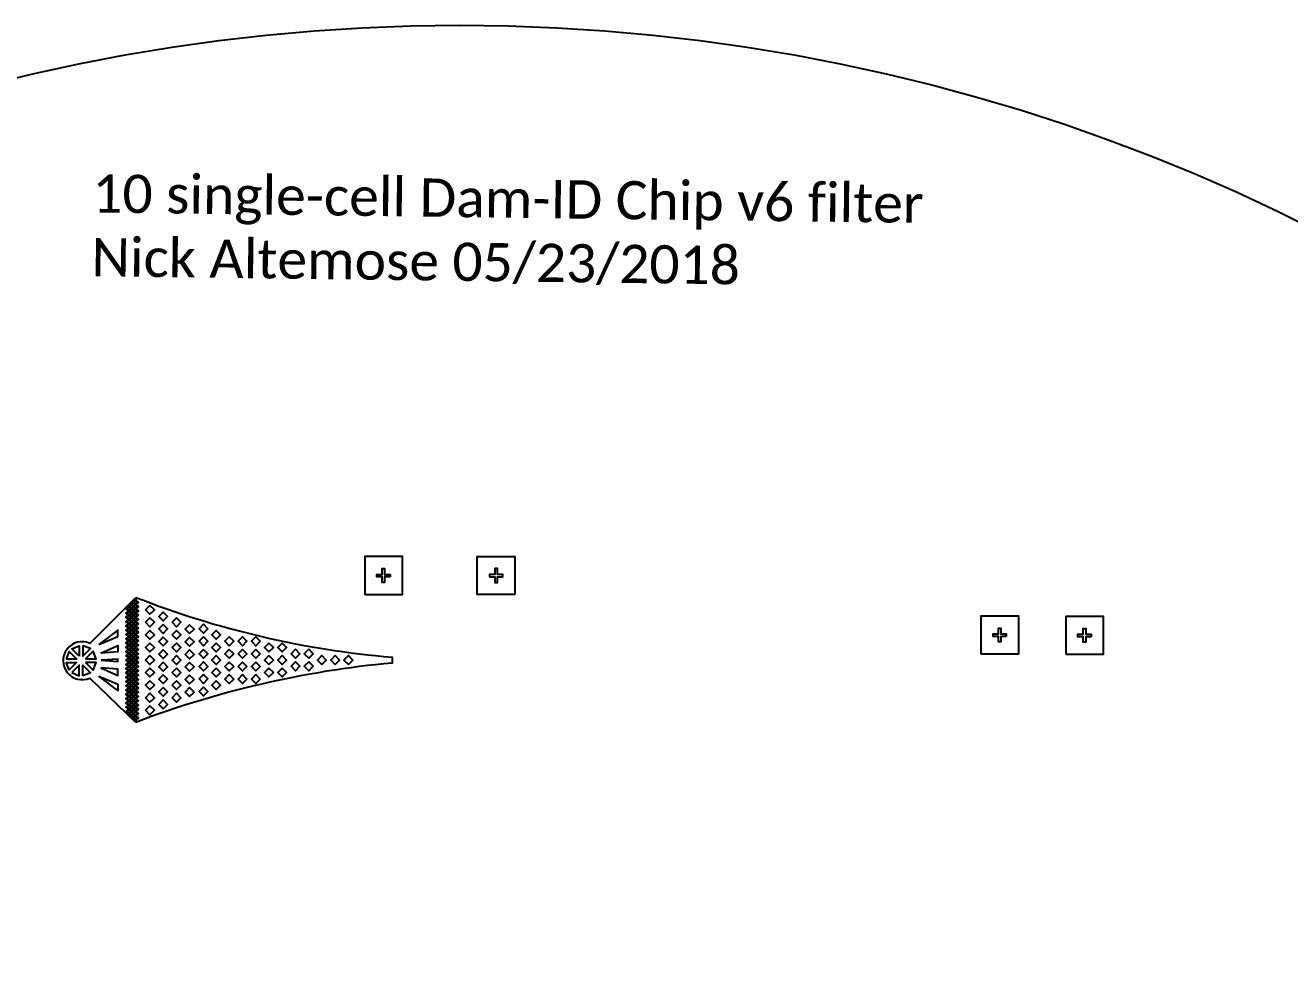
# Model space of a CAD drawing. Extents: x -351702 to -45035, y -35391 to 217623.
# Drawn here: x -256651 to -223193, y 47954 to 72954 of the extents above; entities that cross this region are included whole.
import ezdxf

# ---------------------------------------------------------------- set-up
doc = ezdxf.new("R2010")
doc.units = 13
doc.layers.add('Control', color=80, linetype='Continuous')
doc.styles.get("Standard").update_dxf_attribs({"font": 'Calibri.ttf'})

msp = doc.modelspace()

# ---------------------------------------------------------------- linework, layer by layer
at = {"layer": 'Control'}
for p, q in [((-254946.786, 56610.775), (-253730.283, 57827.031)), ((-253730.057, 54520.689), (-254943.708, 55694.109))]:
    msp.add_line(p, q, dxfattribs=at)
for points in [[(-247670.077, 57904.929), (-246670.077, 57904.929), (-246670.077, 58904.929), (-247670.077, 58904.929)], [(-243696.285, 57904.929), (-244696.285, 57904.929), (-244696.285, 58904.929), (-243696.285, 58904.929)], [(-253963.83, 57495.095), (-253935.546, 57523.379), (-253963.83, 57551.663), (-253992.114, 57523.379)], [(-253907.063, 57551.564), (-253878.779, 57579.849), (-253907.063, 57608.133), (-253935.347, 57579.849)], [(-253850.693, 57608.232), (-253822.408, 57636.516), (-253850.693, 57664.8), (-253878.977, 57636.516)], [(-253850.693, 57495.095), (-253822.408, 57523.379), (-253850.693, 57551.663), (-253878.977, 57523.379)], [(-253793.926, 57664.702), (-253765.641, 57692.986), (-253793.926, 57721.27), (-253822.21, 57692.986)], [(-253793.926, 57551.564), (-253765.641, 57579.849), (-253793.926, 57608.133), (-253822.21, 57579.849)], [(-253737.556, 57721.369), (-253709.271, 57749.653), (-253737.556, 57777.937), (-253765.84, 57749.653)], [(-253737.556, 57608.232), (-253709.271, 57636.516), (-253737.556, 57664.8), (-253765.84, 57636.516)], [(-253737.556, 57495.095), (-253709.271, 57523.379), (-253737.556, 57551.663), (-253765.84, 57523.379)], [(-253680.789, 57664.702), (-253652.504, 57692.986), (-253680.789, 57721.27), (-253709.073, 57692.986)], [(-253680.789, 57551.564), (-253652.504, 57579.849), (-253680.789, 57608.133), (-253709.073, 57579.849)], [(-253351.776, 57615.483), (-253468.42, 57498.84), (-253351.776, 57382.196), (-253235.133, 57498.84)], [(-253963.83, 57381.958), (-253935.546, 57410.242), (-253963.83, 57438.526), (-253992.114, 57410.242)], [(-253963.83, 57268.821), (-253935.546, 57297.105), (-253963.83, 57325.389), (-253992.114, 57297.105)], [(-253907.063, 57438.427), (-253878.779, 57466.712), (-253907.063, 57494.996), (-253935.347, 57466.712)], [(-253907.063, 57325.29), (-253878.779, 57353.575), (-253907.063, 57381.859), (-253935.347, 57353.575)], [(-253907.063, 57212.153), (-253878.779, 57240.437), (-253907.063, 57268.722), (-253935.347, 57240.437)], [(-253850.693, 57381.958), (-253822.408, 57410.242), (-253850.693, 57438.526), (-253878.977, 57410.242)], [(-253850.693, 57268.821), (-253822.408, 57297.105), (-253850.693, 57325.389), (-253878.977, 57297.105)], [(-253793.926, 57438.427), (-253765.641, 57466.712), (-253793.926, 57494.996), (-253822.21, 57466.712)], [(-253793.926, 57325.29), (-253765.641, 57353.575), (-253793.926, 57381.859), (-253822.21, 57353.575)], [(-253793.926, 57212.153), (-253765.641, 57240.437), (-253793.926, 57268.722), (-253822.21, 57240.437)], [(-253737.556, 57381.958), (-253709.271, 57410.242), (-253737.556, 57438.526), (-253765.84, 57410.242)], [(-253737.556, 57268.821), (-253709.271, 57297.105), (-253737.556, 57325.389), (-253765.84, 57297.105)], [(-253680.789, 57438.427), (-253652.504, 57466.712), (-253680.789, 57494.996), (-253709.073, 57466.712)], [(-253680.789, 57325.29), (-253652.504, 57353.575), (-253680.789, 57381.859), (-253709.073, 57353.575)], [(-253680.789, 57212.153), (-253652.504, 57240.437), (-253680.789, 57268.722), (-253709.073, 57240.437)], [(-253351.776, 57283.264), (-253468.42, 57166.621), (-253351.776, 57049.977), (-253235.133, 57166.621)], [(-253001.846, 57439.187), (-253118.49, 57322.543), (-253001.846, 57205.9), (-252885.203, 57322.543)], [(-252651.916, 57283.264), (-252768.559, 57166.621), (-252651.916, 57049.977), (-252535.272, 57166.621)], [(-231364.17, 56329.473), (-230364.17, 56329.473), (-230364.17, 57329.473), (-231364.17, 57329.473)], [(-229119.382, 56320.842), (-228119.382, 56320.842), (-228119.382, 57320.842), (-229119.382, 57320.842)], [(-254702.043, 56576.799), (-254200.7, 56794.958), (-254200.839, 56959.347)], [(-253963.83, 57155.683), (-253935.546, 57183.968), (-253963.83, 57212.252), (-253992.114, 57183.968)], [(-253963.83, 57042.546), (-253935.546, 57070.831), (-253963.83, 57099.115), (-253992.114, 57070.831)], [(-253963.83, 56929.409), (-253935.546, 56957.694), (-253963.83, 56985.978), (-253992.114, 56957.694)], [(-253907.063, 57099.016), (-253878.779, 57127.3), (-253907.063, 57155.585), (-253935.347, 57127.3)], [(-253907.063, 56985.879), (-253878.779, 57014.163), (-253907.063, 57042.448), (-253935.347, 57014.163)], [(-253907.063, 56872.742), (-253878.779, 56901.026), (-253907.063, 56929.31), (-253935.347, 56901.026)], [(-253850.693, 57155.683), (-253822.408, 57183.968), (-253850.693, 57212.252), (-253878.977, 57183.968)], [(-253850.693, 57042.546), (-253822.408, 57070.831), (-253850.693, 57099.115), (-253878.977, 57070.831)], [(-253850.693, 56929.409), (-253822.408, 56957.694), (-253850.693, 56985.978), (-253878.977, 56957.694)], [(-253793.926, 57099.016), (-253765.641, 57127.3), (-253793.926, 57155.585), (-253822.21, 57127.3)], [(-253793.926, 56985.879), (-253765.641, 57014.163), (-253793.926, 57042.448), (-253822.21, 57014.163)], [(-253793.926, 56872.742), (-253765.641, 56901.026), (-253793.926, 56929.31), (-253822.21, 56901.026)], [(-253737.556, 57155.683), (-253709.271, 57183.968), (-253737.556, 57212.252), (-253765.84, 57183.968)], [(-253737.556, 57042.546), (-253709.271, 57070.831), (-253737.556, 57099.115), (-253765.84, 57070.831)], [(-253737.556, 56929.409), (-253709.271, 56957.694), (-253737.556, 56985.978), (-253765.84, 56957.694)], [(-253680.789, 57099.016), (-253652.504, 57127.3), (-253680.789, 57155.585), (-253709.073, 57127.3)], [(-253680.789, 56985.879), (-253652.504, 57014.163), (-253680.789, 57042.448), (-253709.073, 57014.163)], [(-253680.789, 56872.742), (-253652.504, 56901.026), (-253680.789, 56929.31), (-253709.073, 56901.026)], [(-253351.776, 56951.045), (-253468.42, 56834.402), (-253351.776, 56717.758), (-253235.133, 56834.402)], [(-253001.846, 57106.968), (-253118.49, 56990.324), (-253001.846, 56873.681), (-252885.203, 56990.324)], [(-252651.916, 56951.045), (-252768.559, 56834.402), (-252651.916, 56717.758), (-252535.272, 56834.402)], [(-252301.985, 57100.943), (-252418.629, 56984.3), (-252301.985, 56867.656), (-252185.342, 56984.3)], [(-251936.868, 57114.577), (-252053.511, 56997.934), (-251936.868, 56881.291), (-251820.224, 56997.934)], [(-251602.125, 56951.045), (-251718.768, 56834.402), (-251602.125, 56717.758), (-251485.481, 56834.402)], [(-255224.581, 56269.637), (-255417.631, 56462.687), (-255224.581, 56546.837)], [(-255125.581, 56546.837), (-255125.581, 56269.637), (-254922.631, 56472.587)], [(-254655.626, 56350.995), (-254201.682, 56552.85), (-254201.821, 56388.461)], [(-253963.83, 56816.272), (-253935.546, 56844.557), (-253963.83, 56872.841), (-253992.114, 56844.557)], [(-253963.83, 56703.135), (-253935.546, 56731.419), (-253963.83, 56759.704), (-253992.114, 56731.419)], [(-253963.83, 56589.998), (-253935.546, 56618.282), (-253963.83, 56646.567), (-253992.114, 56618.282)], [(-253907.063, 56759.605), (-253878.779, 56787.889), (-253907.063, 56816.173), (-253935.347, 56787.889)], [(-253907.063, 56646.468), (-253878.779, 56674.752), (-253907.063, 56703.036), (-253935.347, 56674.752)], [(-253907.063, 56533.331), (-253878.779, 56561.615), (-253907.063, 56589.899), (-253935.347, 56561.615)], [(-253850.693, 56816.272), (-253822.408, 56844.557), (-253850.693, 56872.841), (-253878.977, 56844.557)], [(-253850.693, 56703.135), (-253822.408, 56731.419), (-253850.693, 56759.704), (-253878.977, 56731.419)], [(-253850.693, 56589.998), (-253822.408, 56618.282), (-253850.693, 56646.567), (-253878.977, 56618.282)], [(-253793.926, 56759.605), (-253765.641, 56787.889), (-253793.926, 56816.173), (-253822.21, 56787.889)], [(-253793.926, 56646.468), (-253765.641, 56674.752), (-253793.926, 56703.036), (-253822.21, 56674.752)], [(-253793.926, 56533.331), (-253765.641, 56561.615), (-253793.926, 56589.899), (-253822.21, 56561.615)], [(-253737.556, 56816.272), (-253709.271, 56844.557), (-253737.556, 56872.841), (-253765.84, 56844.557)], [(-253737.556, 56703.135), (-253709.271, 56731.419), (-253737.556, 56759.704), (-253765.84, 56731.419)], [(-253737.556, 56589.998), (-253709.271, 56618.282), (-253737.556, 56646.567), (-253765.84, 56618.282)], [(-253680.789, 56759.605), (-253652.504, 56787.889), (-253680.789, 56816.173), (-253709.073, 56787.889)], [(-253680.789, 56646.468), (-253652.504, 56674.752), (-253680.789, 56703.036), (-253709.073, 56674.752)], [(-253680.789, 56533.331), (-253652.504, 56561.615), (-253680.789, 56589.899), (-253709.073, 56561.615)], [(-253351.776, 56618.826), (-253468.42, 56502.183), (-253351.776, 56385.539), (-253235.133, 56502.183)], [(-253001.846, 56774.749), (-253118.49, 56658.106), (-253001.846, 56541.462), (-252885.203, 56658.106)], [(-252651.916, 56618.826), (-252768.559, 56502.183), (-252651.916, 56385.539), (-252535.272, 56502.183)], [(-252301.985, 56768.724), (-252418.629, 56652.081), (-252301.985, 56535.437), (-252185.342, 56652.081)], [(-251936.868, 56782.359), (-252053.511, 56665.715), (-251936.868, 56549.072), (-251820.224, 56665.715)], [(-251602.125, 56618.826), (-251718.768, 56502.183), (-251602.125, 56385.539), (-251485.481, 56502.183)], [(-251252.194, 56780.944), (-251368.838, 56664.301), (-251252.194, 56547.657), (-251135.551, 56664.301)], [(-250902.264, 56780.944), (-251018.907, 56664.301), (-250902.264, 56547.657), (-250785.621, 56664.301)], [(-250552.334, 56780.944), (-250668.977, 56664.301), (-250552.334, 56547.657), (-250435.69, 56664.301)], [(-250202.403, 56618.826), (-250319.047, 56502.183), (-250202.403, 56385.539), (-250085.76, 56502.183)], [(-249852.473, 56618.826), (-249969.116, 56502.183), (-249852.473, 56385.539), (-249735.829, 56502.183)], [(-255571.081, 56200.337), (-255293.881, 56200.337), (-255486.931, 56393.387)], [(-255056.281, 56200.337), (-254779.081, 56200.337), (-254853.331, 56403.287)], [(-253963.83, 56476.861), (-253935.546, 56505.145), (-253963.83, 56533.43), (-253992.114, 56505.145)], [(-253963.83, 56363.724), (-253935.546, 56392.008), (-253963.83, 56420.292), (-253992.114, 56392.008)], [(-253963.83, 56250.587), (-253935.546, 56278.871), (-253963.83, 56307.155), (-253992.114, 56278.871)], [(-253907.063, 56420.194), (-253878.779, 56448.478), (-253907.063, 56476.762), (-253935.347, 56448.478)], [(-253907.063, 56307.057), (-253878.779, 56335.341), (-253907.063, 56363.625), (-253935.347, 56335.341)], [(-253907.063, 56193.919), (-253878.779, 56222.204), (-253907.063, 56250.488), (-253935.347, 56222.204)], [(-253850.693, 56476.861), (-253822.408, 56505.145), (-253850.693, 56533.43), (-253878.977, 56505.145)], [(-253850.693, 56363.724), (-253822.408, 56392.008), (-253850.693, 56420.292), (-253878.977, 56392.008)], [(-253850.693, 56250.587), (-253822.408, 56278.871), (-253850.693, 56307.155), (-253878.977, 56278.871)], [(-253793.926, 56420.194), (-253765.641, 56448.478), (-253793.926, 56476.762), (-253822.21, 56448.478)], [(-253793.926, 56307.057), (-253765.641, 56335.341), (-253793.926, 56363.625), (-253822.21, 56335.341)], [(-253793.926, 56193.919), (-253765.641, 56222.204), (-253793.926, 56250.488), (-253822.21, 56222.204)], [(-253737.556, 56476.861), (-253709.271, 56505.145), (-253737.556, 56533.43), (-253765.84, 56505.145)], [(-253737.556, 56363.724), (-253709.271, 56392.008), (-253737.556, 56420.292), (-253765.84, 56392.008)], [(-253737.556, 56250.587), (-253709.271, 56278.871), (-253737.556, 56307.155), (-253765.84, 56278.871)], [(-253680.789, 56420.194), (-253652.504, 56448.478), (-253680.789, 56476.762), (-253709.073, 56448.478)], [(-253680.789, 56307.057), (-253652.504, 56335.341), (-253680.789, 56363.625), (-253709.073, 56335.341)], [(-253680.789, 56193.919), (-253652.504, 56222.204), (-253680.789, 56250.488), (-253709.073, 56222.204)], [(-253351.776, 56286.607), (-253468.42, 56169.964), (-253351.776, 56053.32), (-253235.133, 56169.964)], [(-253001.846, 56442.53), (-253118.49, 56325.887), (-253001.846, 56209.243), (-252885.203, 56325.887)], [(-252651.916, 56286.607), (-252768.559, 56169.964), (-252651.916, 56053.32), (-252535.272, 56169.964)], [(-252301.985, 56436.505), (-252418.629, 56319.862), (-252301.985, 56203.218), (-252185.342, 56319.862)], [(-251936.868, 56450.14), (-252053.511, 56333.496), (-251936.868, 56216.853), (-251820.224, 56333.496)], [(-251602.125, 56286.607), (-251718.768, 56169.964), (-251602.125, 56053.32), (-251485.481, 56169.964)], [(-251252.194, 56448.725), (-251368.838, 56332.082), (-251252.194, 56215.438), (-251135.551, 56332.082)], [(-250902.264, 56448.725), (-251018.907, 56332.082), (-250902.264, 56215.438), (-250785.621, 56332.082)], [(-250552.334, 56448.725), (-250668.977, 56332.082), (-250552.334, 56215.438), (-250435.69, 56332.082)], [(-250202.403, 56286.607), (-250319.047, 56169.964), (-250202.403, 56053.32), (-250085.76, 56169.964)], [(-249852.473, 56286.607), (-249969.116, 56169.964), (-249852.473, 56053.32), (-249735.829, 56169.964)], [(-249502.543, 56453.139), (-249619.186, 56336.495), (-249502.543, 56219.852), (-249385.899, 56336.495)], [(-249152.612, 56453.139), (-249269.256, 56336.495), (-249152.612, 56219.852), (-249035.969, 56336.495)], [(-248802.682, 56286.607), (-248919.325, 56169.964), (-248802.682, 56053.32), (-248686.038, 56169.964)], [(-248452.752, 56286.607), (-248569.395, 56169.964), (-248452.752, 56053.32), (-248336.108, 56169.964)], [(-248102.821, 56286.607), (-248219.465, 56169.964), (-248102.821, 56053.32), (-247986.178, 56169.964)], [(-255571.081, 56101.337), (-255293.881, 56101.337), (-255486.931, 55908.287)], [(-255417.631, 55838.987), (-255224.581, 55754.837), (-255224.581, 56032.037)], [(-255125.581, 55754.837), (-255125.581, 56032.037), (-254922.631, 55829.087)], [(-255056.281, 56101.337), (-254853.331, 55898.387), (-254779.081, 56101.337)], [(-254655.626, 55963.322), (-254201.682, 55761.466), (-254201.821, 55925.856)], [(-254639.93, 56169.436), (-254198.214, 56129.251), (-254198.354, 56189.481)], [(-253963.83, 56137.45), (-253935.546, 56165.734), (-253963.83, 56194.018), (-253992.114, 56165.734)], [(-253963.83, 56024.313), (-253935.546, 56052.597), (-253963.83, 56080.881), (-253992.114, 56052.597)], [(-253963.83, 55911.176), (-253935.546, 55939.46), (-253963.83, 55967.744), (-253992.114, 55939.46)], [(-253907.063, 56080.782), (-253878.779, 56109.067), (-253907.063, 56137.351), (-253935.347, 56109.067)], [(-253907.063, 55967.645), (-253878.779, 55995.93), (-253907.063, 56024.214), (-253935.347, 55995.93)], [(-253907.063, 55854.508), (-253878.779, 55882.792), (-253907.063, 55911.077), (-253935.347, 55882.792)], [(-253850.693, 56137.45), (-253822.408, 56165.734), (-253850.693, 56194.018), (-253878.977, 56165.734)], [(-253850.693, 56024.313), (-253822.408, 56052.597), (-253850.693, 56080.881), (-253878.977, 56052.597)], [(-253850.693, 55911.176), (-253822.408, 55939.46), (-253850.693, 55967.744), (-253878.977, 55939.46)], [(-253793.926, 56080.782), (-253765.641, 56109.067), (-253793.926, 56137.351), (-253822.21, 56109.067)], [(-253793.926, 55967.645), (-253765.641, 55995.93), (-253793.926, 56024.214), (-253822.21, 55995.93)], [(-253793.926, 55854.508), (-253765.641, 55882.792), (-253793.926, 55911.077), (-253822.21, 55882.792)], [(-253737.556, 56137.45), (-253709.271, 56165.734), (-253737.556, 56194.018), (-253765.84, 56165.734)], [(-253737.556, 56024.313), (-253709.271, 56052.597), (-253737.556, 56080.881), (-253765.84, 56052.597)], [(-253737.556, 55911.176), (-253709.271, 55939.46), (-253737.556, 55967.744), (-253765.84, 55939.46)], [(-253680.789, 56080.782), (-253652.504, 56109.067), (-253680.789, 56137.351), (-253709.073, 56109.067)], [(-253680.789, 55967.645), (-253652.504, 55995.93), (-253680.789, 56024.214), (-253709.073, 55995.93)], [(-253680.789, 55854.508), (-253652.504, 55882.792), (-253680.789, 55911.077), (-253709.073, 55882.792)], [(-253351.776, 55954.388), (-253468.42, 55837.745), (-253351.776, 55721.102), (-253235.133, 55837.745)], [(-253001.846, 56110.311), (-253118.49, 55993.668), (-253001.846, 55877.024), (-252885.203, 55993.668)], [(-252651.916, 55954.388), (-252768.559, 55837.745), (-252651.916, 55721.102), (-252535.272, 55837.745)], [(-252301.985, 56104.286), (-252418.629, 55987.643), (-252301.985, 55870.999), (-252185.342, 55987.643)], [(-251936.868, 56117.921), (-252053.511, 56001.277), (-251936.868, 55884.634), (-251820.224, 56001.277)], [(-251602.125, 55954.388), (-251718.768, 55837.745), (-251602.125, 55721.102), (-251485.481, 55837.745)], [(-251252.194, 56116.506), (-251368.838, 55999.863), (-251252.194, 55883.219), (-251135.551, 55999.863)], [(-250902.264, 56116.506), (-251018.907, 55999.863), (-250902.264, 55883.219), (-250785.621, 55999.863)], [(-250552.334, 56116.506), (-250668.977, 55999.863), (-250552.334, 55883.219), (-250435.69, 55999.863)], [(-250202.403, 55954.388), (-250319.047, 55837.745), (-250202.403, 55721.102), (-250085.76, 55837.745)], [(-249852.473, 55954.388), (-249969.116, 55837.745), (-249852.473, 55721.102), (-249735.829, 55837.745)], [(-249502.543, 56120.92), (-249619.186, 56004.276), (-249502.543, 55887.633), (-249385.899, 56004.276)], [(-249152.612, 56120.92), (-249269.256, 56004.276), (-249152.612, 55887.633), (-249035.969, 56004.276)], [(-254702.043, 55746.367), (-254200.7, 55528.208), (-254200.839, 55363.818)], [(-253963.83, 55798.038), (-253935.546, 55826.323), (-253963.83, 55854.607), (-253992.114, 55826.323)], [(-253963.83, 55684.901), (-253935.546, 55713.186), (-253963.83, 55741.47), (-253992.114, 55713.186)], [(-253963.83, 55571.764), (-253935.546, 55600.049), (-253963.83, 55628.333), (-253992.114, 55600.049)], [(-253907.063, 55741.371), (-253878.779, 55769.655), (-253907.063, 55797.94), (-253935.347, 55769.655)], [(-253907.063, 55628.234), (-253878.779, 55656.518), (-253907.063, 55684.803), (-253935.347, 55656.518)], [(-253907.063, 55515.097), (-253878.779, 55543.381), (-253907.063, 55571.665), (-253935.347, 55543.381)], [(-253850.693, 55798.038), (-253822.408, 55826.323), (-253850.693, 55854.607), (-253878.977, 55826.323)], [(-253850.693, 55684.901), (-253822.408, 55713.186), (-253850.693, 55741.47), (-253878.977, 55713.186)], [(-253850.693, 55571.764), (-253822.408, 55600.049), (-253850.693, 55628.333), (-253878.977, 55600.049)], [(-253793.926, 55741.371), (-253765.641, 55769.655), (-253793.926, 55797.94), (-253822.21, 55769.655)], [(-253793.926, 55628.234), (-253765.641, 55656.518), (-253793.926, 55684.803), (-253822.21, 55656.518)], [(-253793.926, 55515.097), (-253765.641, 55543.381), (-253793.926, 55571.665), (-253822.21, 55543.381)], [(-253737.556, 55798.038), (-253709.271, 55826.323), (-253737.556, 55854.607), (-253765.84, 55826.323)], [(-253737.556, 55684.901), (-253709.271, 55713.186), (-253737.556, 55741.47), (-253765.84, 55713.186)], [(-253737.556, 55571.764), (-253709.271, 55600.049), (-253737.556, 55628.333), (-253765.84, 55600.049)], [(-253680.789, 55741.371), (-253652.504, 55769.655), (-253680.789, 55797.94), (-253709.073, 55769.655)], [(-253680.789, 55628.234), (-253652.504, 55656.518), (-253680.789, 55684.803), (-253709.073, 55656.518)], [(-253680.789, 55515.097), (-253652.504, 55543.381), (-253680.789, 55571.665), (-253709.073, 55543.381)], [(-253351.776, 55622.17), (-253468.42, 55505.526), (-253351.776, 55388.883), (-253235.133, 55505.526)], [(-253001.846, 55778.092), (-253118.49, 55661.449), (-253001.846, 55544.805), (-252885.203, 55661.449)], [(-252651.916, 55622.17), (-252768.559, 55505.526), (-252651.916, 55388.883), (-252535.272, 55505.526)], [(-252301.985, 55772.067), (-252418.629, 55655.424), (-252301.985, 55538.78), (-252185.342, 55655.424)], [(-251936.868, 55785.702), (-252053.511, 55669.058), (-251936.868, 55552.415), (-251820.224, 55669.058)], [(-251602.125, 55622.17), (-251718.768, 55505.526), (-251602.125, 55388.883), (-251485.481, 55505.526)], [(-251252.194, 55784.287), (-251368.838, 55667.644), (-251252.194, 55551), (-251135.551, 55667.644)], [(-250902.264, 55784.287), (-251018.907, 55667.644), (-250902.264, 55551), (-250785.621, 55667.644)], [(-250552.334, 55784.287), (-250668.977, 55667.644), (-250552.334, 55551), (-250435.69, 55667.644)], [(-253963.83, 55458.627), (-253935.546, 55486.911), (-253963.83, 55515.196), (-253992.114, 55486.911)], [(-253963.83, 55345.49), (-253935.546, 55373.774), (-253963.83, 55402.059), (-253992.114, 55373.774)], [(-253963.83, 55232.353), (-253935.546, 55260.637), (-253963.83, 55288.922), (-253992.114, 55260.637)], [(-253907.063, 55401.96), (-253878.779, 55430.244), (-253907.063, 55458.528), (-253935.347, 55430.244)], [(-253907.063, 55288.823), (-253878.779, 55317.107), (-253907.063, 55345.391), (-253935.347, 55317.107)], [(-253907.063, 55175.686), (-253878.779, 55203.97), (-253907.063, 55232.254), (-253935.347, 55203.97)], [(-253850.693, 55458.627), (-253822.408, 55486.911), (-253850.693, 55515.196), (-253878.977, 55486.911)], [(-253850.693, 55345.49), (-253822.408, 55373.774), (-253850.693, 55402.059), (-253878.977, 55373.774)], [(-253850.693, 55232.353), (-253822.408, 55260.637), (-253850.693, 55288.922), (-253878.977, 55260.637)], [(-253793.926, 55401.96), (-253765.641, 55430.244), (-253793.926, 55458.528), (-253822.21, 55430.244)], [(-253793.926, 55288.823), (-253765.641, 55317.107), (-253793.926, 55345.391), (-253822.21, 55317.107)], [(-253793.926, 55175.686), (-253765.641, 55203.97), (-253793.926, 55232.254), (-253822.21, 55203.97)], [(-253737.556, 55458.627), (-253709.271, 55486.911), (-253737.556, 55515.196), (-253765.84, 55486.911)], [(-253737.556, 55345.49), (-253709.271, 55373.774), (-253737.556, 55402.059), (-253765.84, 55373.774)], [(-253737.556, 55232.353), (-253709.271, 55260.637), (-253737.556, 55288.922), (-253765.84, 55260.637)], [(-253680.789, 55401.96), (-253652.504, 55430.244), (-253680.789, 55458.528), (-253709.073, 55430.244)], [(-253680.789, 55288.823), (-253652.504, 55317.107), (-253680.789, 55345.391), (-253709.073, 55317.107)], [(-253680.789, 55175.686), (-253652.504, 55203.97), (-253680.789, 55232.254), (-253709.073, 55203.97)], [(-253351.776, 55289.951), (-253468.42, 55173.307), (-253351.776, 55056.664), (-253235.133, 55173.307)], [(-253001.846, 55445.873), (-253118.49, 55329.23), (-253001.846, 55212.586), (-252885.203, 55329.23)], [(-252651.916, 55289.951), (-252768.559, 55173.307), (-252651.916, 55056.664), (-252535.272, 55173.307)], [(-252301.985, 55439.848), (-252418.629, 55323.205), (-252301.985, 55206.562), (-252185.342, 55323.205)], [(-251936.868, 55453.483), (-252053.511, 55336.839), (-251936.868, 55220.196), (-251820.224, 55336.839)], [(-253963.83, 55119.216), (-253935.546, 55147.5), (-253963.83, 55175.784), (-253992.114, 55147.5)], [(-253963.83, 55006.079), (-253935.546, 55034.363), (-253963.83, 55062.647), (-253992.114, 55034.363)], [(-253963.83, 54892.942), (-253935.546, 54921.226), (-253963.83, 54949.51), (-253992.114, 54921.226)], [(-253907.063, 55062.549), (-253878.779, 55090.833), (-253907.063, 55119.117), (-253935.347, 55090.833)], [(-253907.063, 54949.412), (-253878.779, 54977.696), (-253907.063, 55005.98), (-253935.347, 54977.696)], [(-253907.063, 54836.274), (-253878.779, 54864.559), (-253907.063, 54892.843), (-253935.347, 54864.559)], [(-253850.693, 55119.216), (-253822.408, 55147.5), (-253850.693, 55175.784), (-253878.977, 55147.5)], [(-253850.693, 55006.079), (-253822.408, 55034.363), (-253850.693, 55062.647), (-253878.977, 55034.363)], [(-253850.693, 54892.942), (-253822.408, 54921.226), (-253850.693, 54949.51), (-253878.977, 54921.226)], [(-253793.926, 55062.549), (-253765.641, 55090.833), (-253793.926, 55119.117), (-253822.21, 55090.833)], [(-253793.926, 54949.412), (-253765.641, 54977.696), (-253793.926, 55005.98), (-253822.21, 54977.696)], [(-253793.926, 54836.274), (-253765.641, 54864.559), (-253793.926, 54892.843), (-253822.21, 54864.559)], [(-253737.556, 55119.216), (-253709.271, 55147.5), (-253737.556, 55175.784), (-253765.84, 55147.5)], [(-253737.556, 55006.079), (-253709.271, 55034.363), (-253737.556, 55062.647), (-253765.84, 55034.363)], [(-253737.556, 54892.942), (-253709.271, 54921.226), (-253737.556, 54949.51), (-253765.84, 54921.226)], [(-253680.789, 55062.549), (-253652.504, 55090.833), (-253680.789, 55119.117), (-253709.073, 55090.833)], [(-253680.789, 54949.412), (-253652.504, 54977.696), (-253680.789, 55005.98), (-253709.073, 54977.696)], [(-253680.789, 54836.274), (-253652.504, 54864.559), (-253680.789, 54892.843), (-253709.073, 54864.559)], [(-253351.776, 54957.732), (-253468.42, 54841.088), (-253351.776, 54724.445), (-253235.133, 54841.088)], [(-253001.846, 55113.654), (-253118.49, 54997.011), (-253001.846, 54880.368), (-252885.203, 54997.011)], [(-253963.83, 54779.805), (-253935.546, 54808.089), (-253963.83, 54836.373), (-253992.114, 54808.089)], [(-253907.063, 54723.137), (-253878.779, 54751.422), (-253907.063, 54779.706), (-253935.347, 54751.422)], [(-253850.693, 54779.805), (-253822.408, 54808.089), (-253850.693, 54836.373), (-253878.977, 54808.089)], [(-253850.693, 54666.668), (-253822.408, 54694.952), (-253850.693, 54723.236), (-253878.977, 54694.952)], [(-253793.926, 54723.137), (-253765.641, 54751.422), (-253793.926, 54779.706), (-253822.21, 54751.422)], [(-253793.926, 54610), (-253765.641, 54638.285), (-253793.926, 54666.569), (-253822.21, 54638.285)], [(-253737.556, 54779.805), (-253709.271, 54808.089), (-253737.556, 54836.373), (-253765.84, 54808.089)], [(-253737.556, 54666.668), (-253709.271, 54694.952), (-253737.556, 54723.236), (-253765.84, 54694.952)], [(-253737.556, 54553.531), (-253709.271, 54581.815), (-253737.556, 54610.099), (-253765.84, 54581.815)], [(-253680.789, 54723.137), (-253652.504, 54751.422), (-253680.789, 54779.706), (-253709.073, 54751.422)], [(-253680.789, 54610), (-253652.504, 54638.285), (-253680.789, 54666.569), (-253709.073, 54638.285)]]:
    msp.add_lwpolyline(points, close=True, dxfattribs=at)
for points in [[(-247000.077, 58370.928), (-247143.094, 58370.928), (-247143.094, 58222.928), (-247207.094, 58222.928), (-247207.094, 58370.928), (-247350.077, 58370.928), (-247350.077, 58434.928), (-247207.094, 58434.928), (-247207.094, 58587.928), (-247143.094, 58587.928), (-247143.094, 58434.928), (-247000.077, 58434.928), (-247000.077, 58370.928)], [(-244366.285, 58370.928), (-244223.267, 58370.928), (-244223.267, 58222.928), (-244159.267, 58222.928), (-244159.267, 58370.928), (-244016.285, 58370.928), (-244016.285, 58434.928), (-244159.267, 58434.928), (-244159.267, 58587.928), (-244223.267, 58587.928), (-244223.267, 58434.928), (-244366.285, 58434.928), (-244366.285, 58370.928)], [(-230694.17, 56795.473), (-230837.187, 56795.473), (-230837.187, 56647.473), (-230901.187, 56647.473), (-230901.187, 56795.473), (-231044.17, 56795.473), (-231044.17, 56859.473), (-230901.187, 56859.473), (-230901.187, 57012.473), (-230837.187, 57012.473), (-230837.187, 56859.473), (-230694.17, 56859.473), (-230694.17, 56795.473)], [(-228449.382, 56786.841), (-228592.4, 56786.841), (-228592.4, 56638.841), (-228656.4, 56638.841), (-228656.4, 56786.841), (-228799.382, 56786.841), (-228799.382, 56850.841), (-228656.4, 56850.841), (-228656.4, 57003.841), (-228592.4, 57003.841), (-228592.4, 56850.841), (-228449.382, 56850.841), (-228449.382, 56786.841)]]:
    msp.add_lwpolyline(points, dxfattribs=at)
msp.add_lwpolyline([(-253730.283, 57827.031, 0.072531361), (-246945.457, 56245.475), (-246945.457, 56090.383, 0.067664056), (-253730.057, 54520.689)], format="xyb", dxfattribs=at)
msp.add_circle((-245160.989, 22954.159), 50000, dxfattribs=at)
msp.add_arc((-255149.467, 56151.757), 501.775, 66.1760325, 294.208673, dxfattribs=at)

# ---------------------------------------------------------------- texts
at = {"layer": 'Control', "insert": (-254870.462, 69016.705), "char_height": 1011.28099, "width": 24096.6874, "attachment_point": 1, "rotation": 359.2746807}
msp.add_mtext('10 single-cell Dam-ID Chip v6 filter\\PNick Altemose 05/23/2018', dxfattribs=at)

doc.saveas('drawing.dxf')
